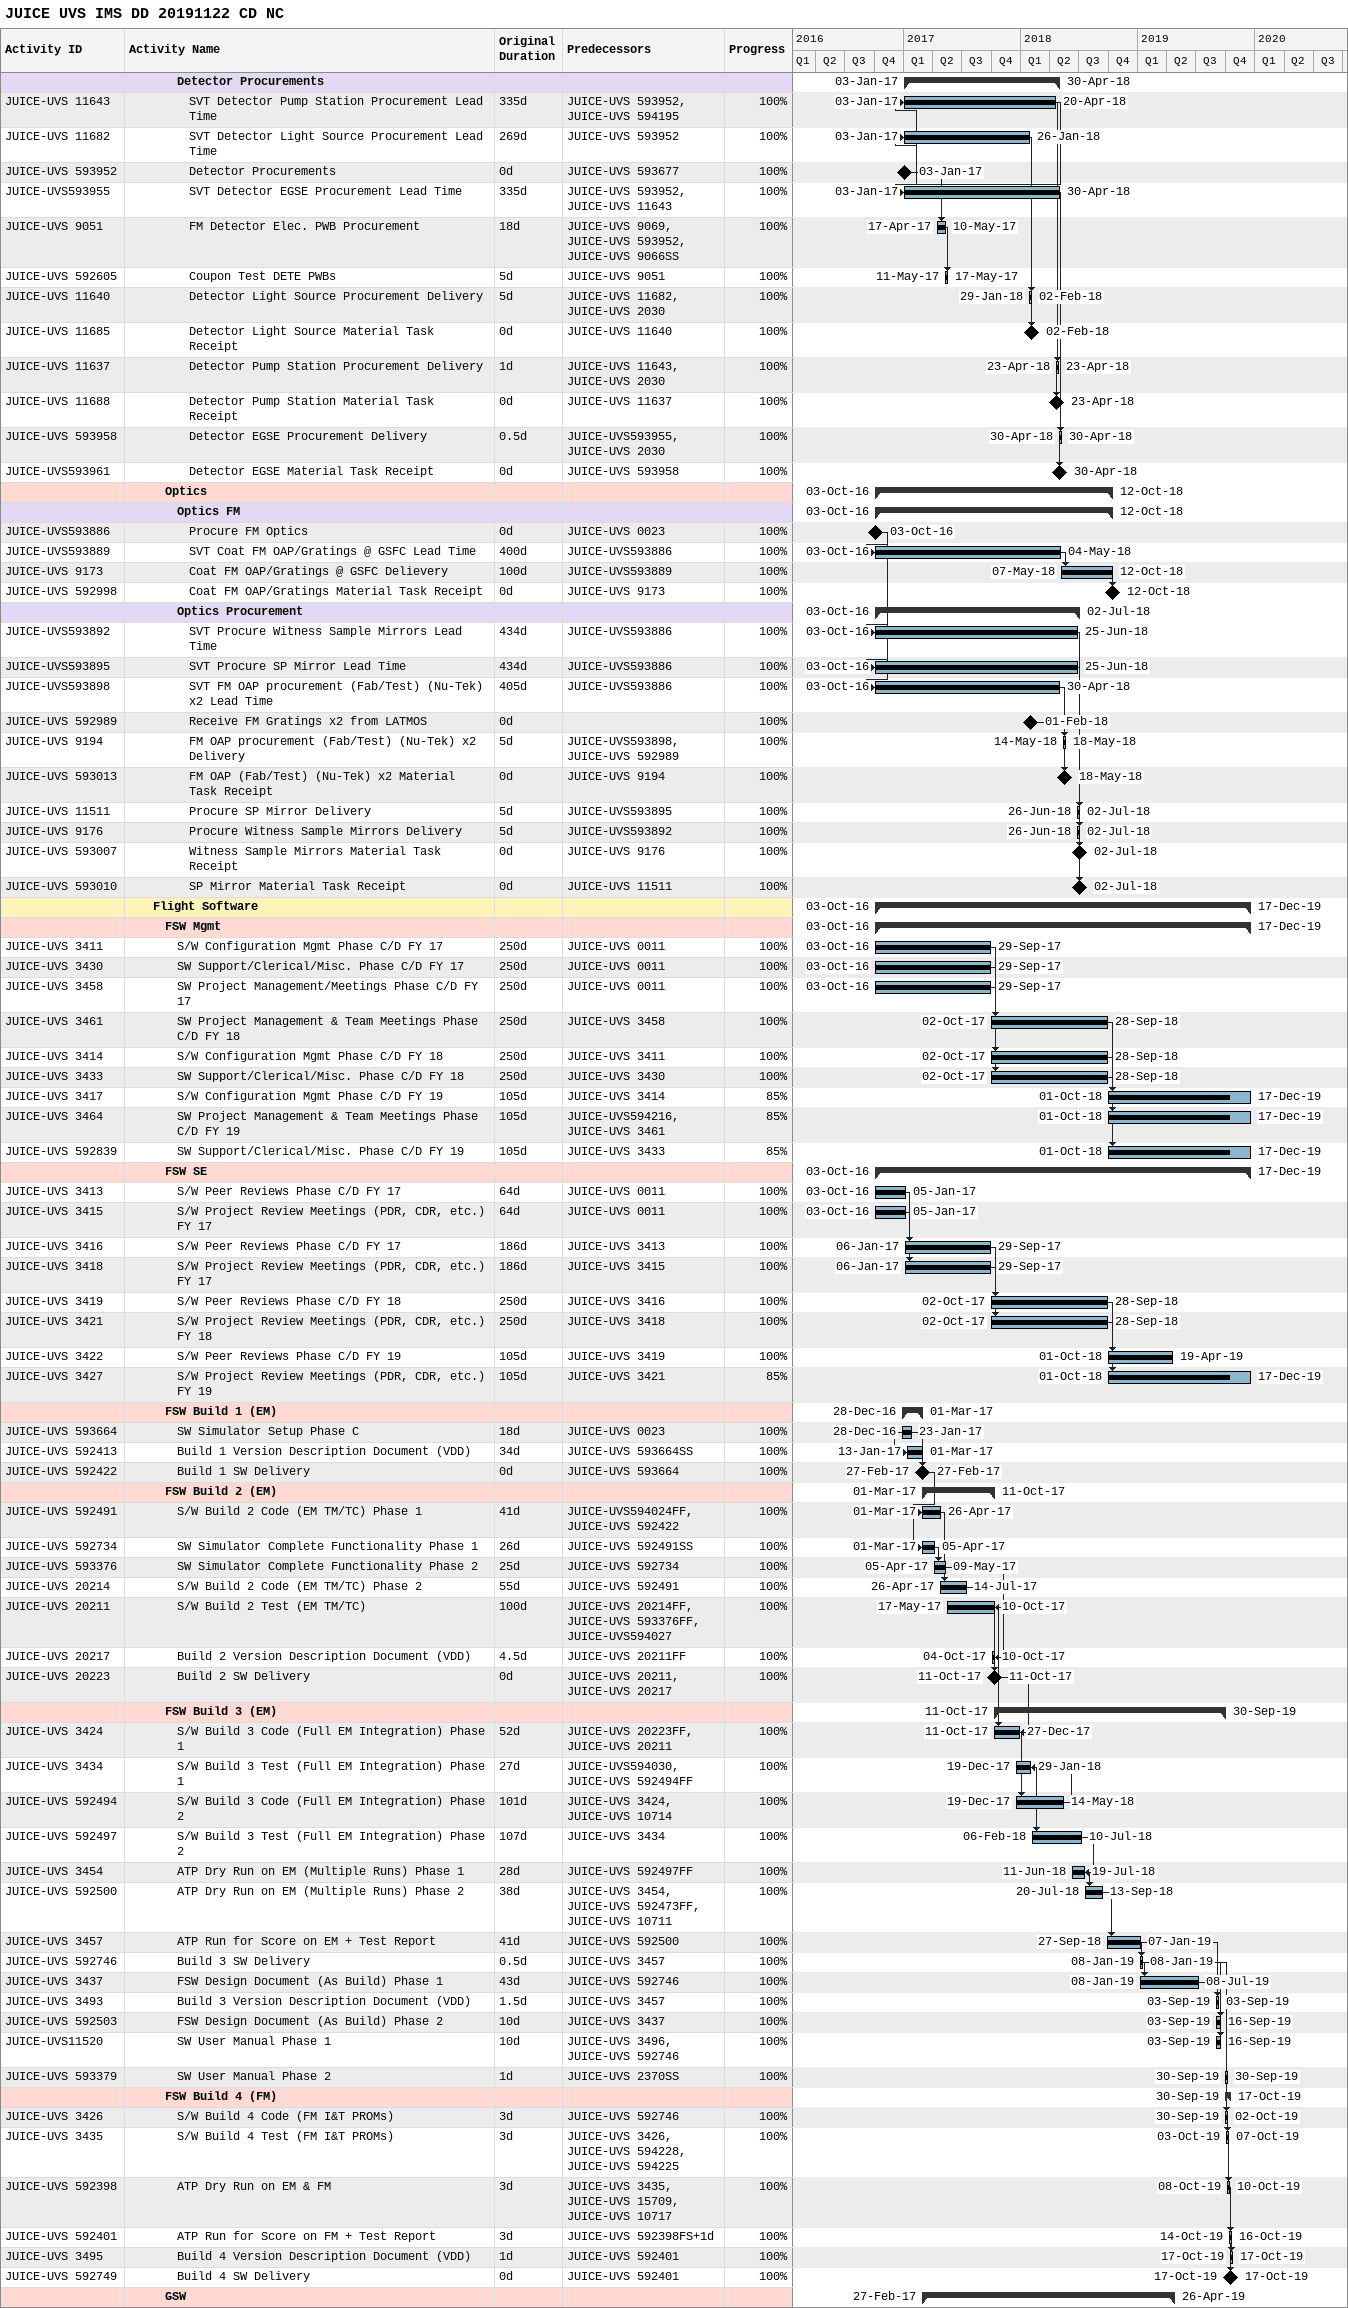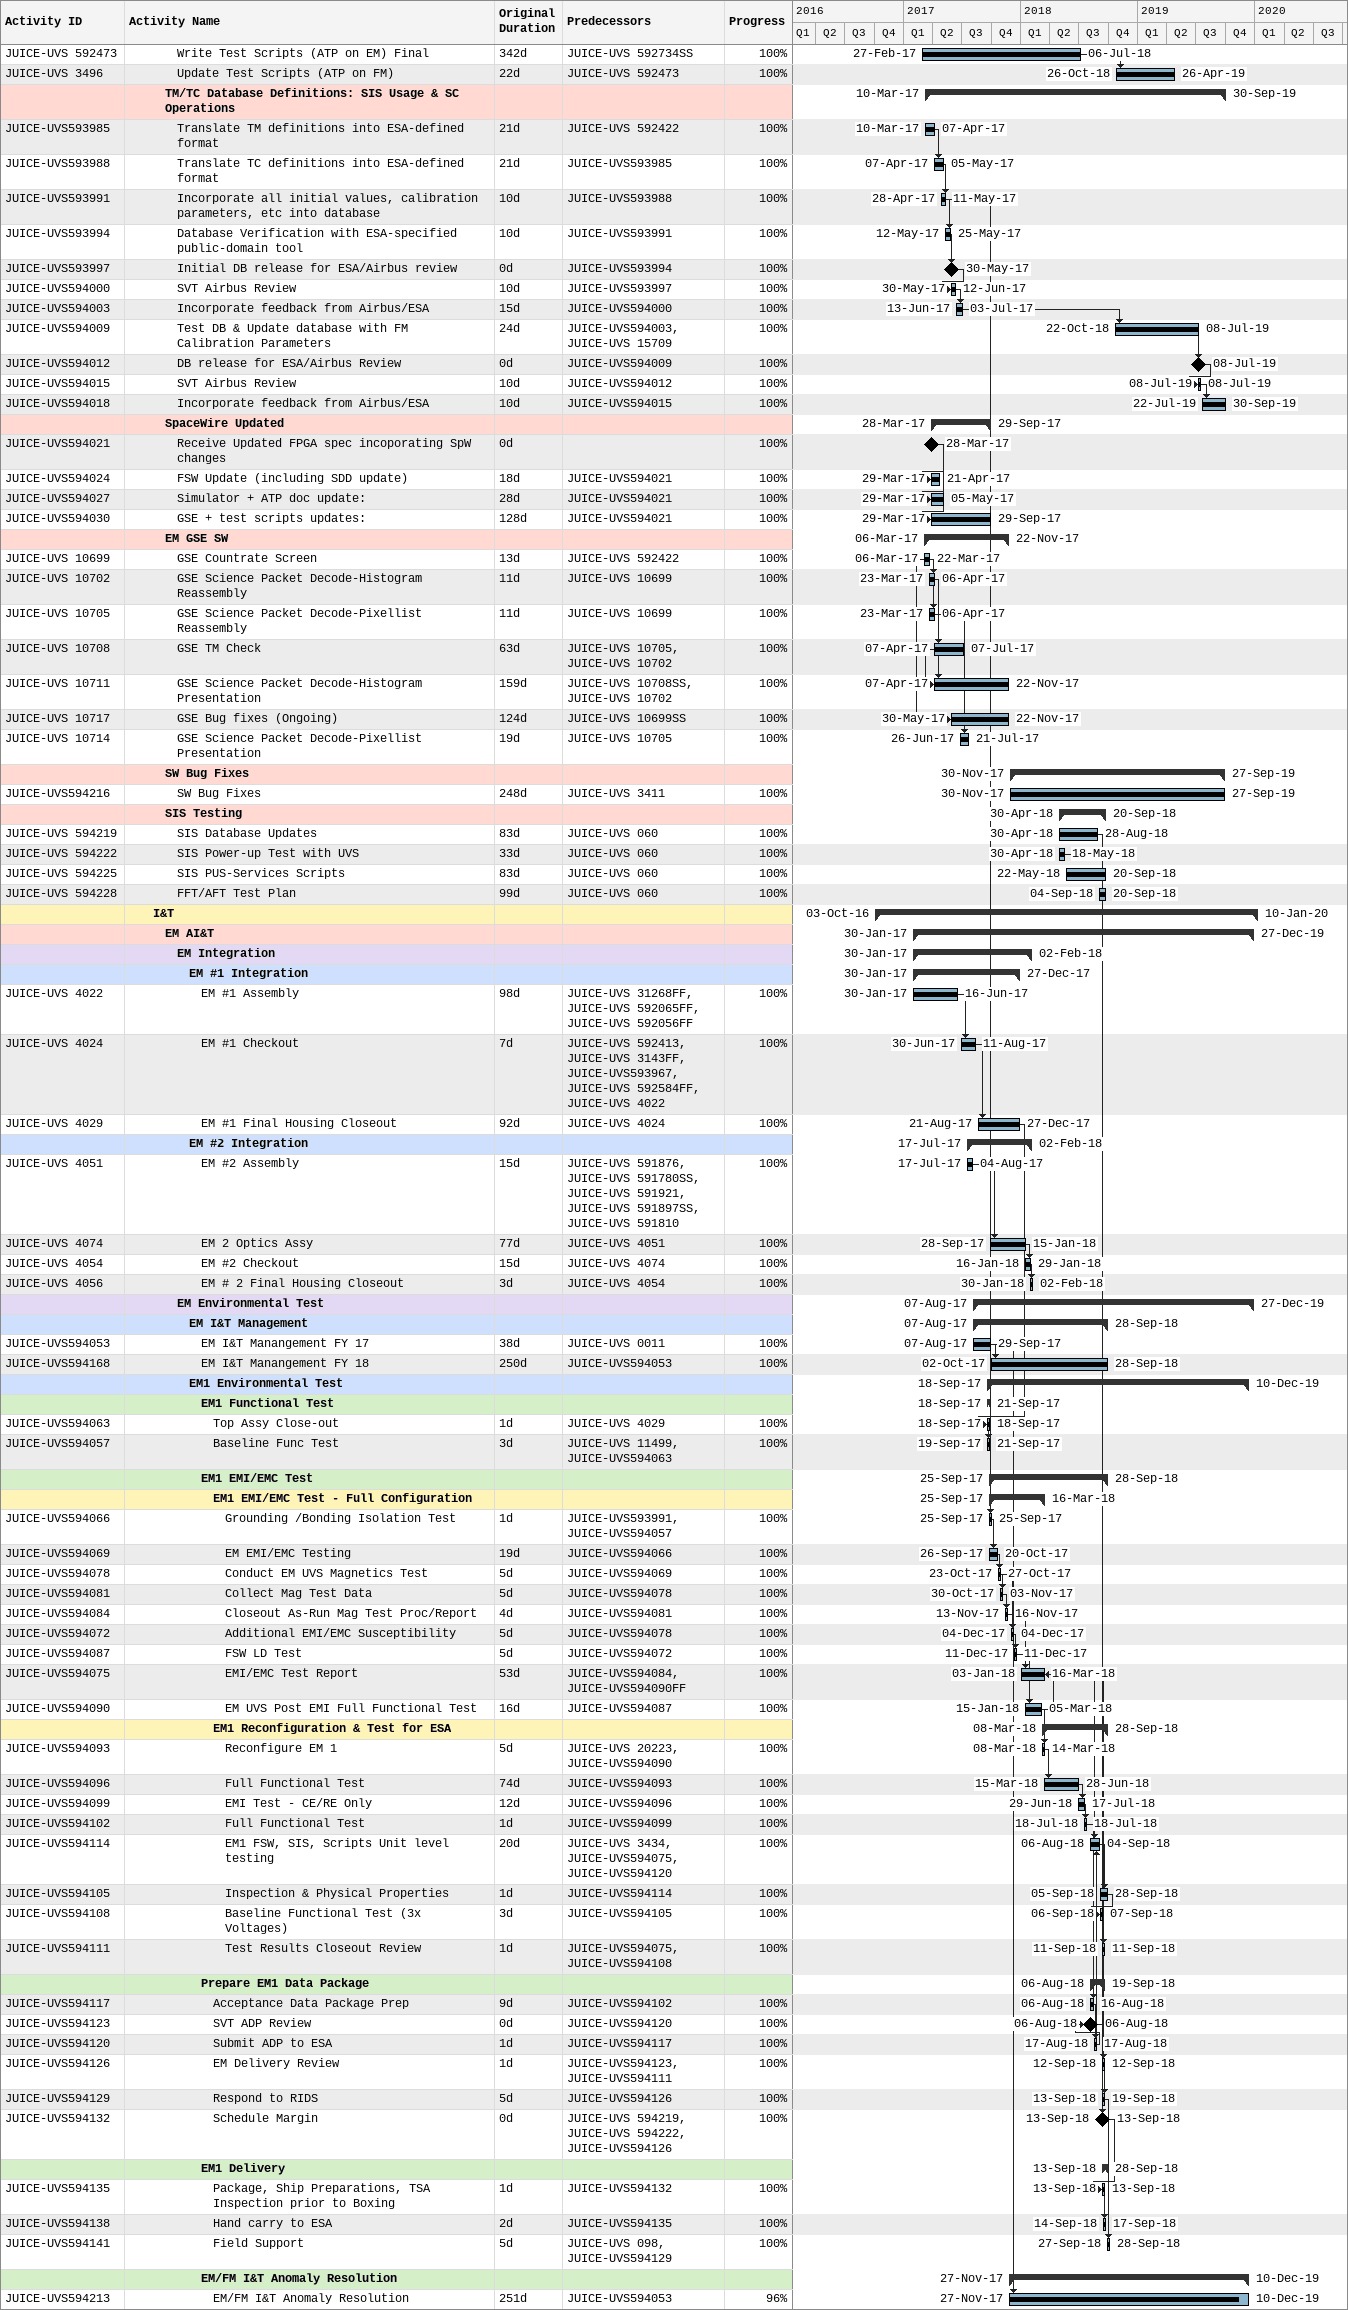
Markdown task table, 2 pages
JUICE UVS IMS DD 20191122 CD NC

| ID | Level | Task | Original duration | Start | Finish | Predecessors | % complete |
|---|---|---|---|---|---|---|---|
|  | 5 | **Detector Procurements** |  | 2017-01-03 | 2018-04-30 |  |  |
| JUICE-UVS 11643 | 6 | SVT Detector Pump Station Procurement Lead Time | 335d | 2017-01-03 | 2018-04-20 | JUICE-UVS 593952, JUICE-UVS 594195 | 100 |
| JUICE-UVS 11682 | 6 | SVT Detector Light Source Procurement Lead Time | 269d | 2017-01-03 | 2018-01-26 | JUICE-UVS 593952 | 100 |
| JUICE-UVS 593952 | 6 | Detector Procurements | 0d | 2017-01-03 | 2017-01-03 | JUICE-UVS 593677 | 100 |
| JUICE-UVS593955 | 6 | SVT Detector EGSE Procurement Lead Time | 335d | 2017-01-03 | 2018-04-30 | JUICE-UVS 593952, JUICE-UVS 11643 | 100 |
| JUICE-UVS 9051 | 6 | FM Detector Elec. PWB Procurement | 18d | 2017-04-17 | 2017-05-10 | JUICE-UVS 9069, JUICE-UVS 593952, JUICE-UVS 9066SS | 100 |
| JUICE-UVS 592605 | 6 | Coupon Test DETE PWBs | 5d | 2017-05-11 | 2017-05-17 | JUICE-UVS 9051 | 100 |
| JUICE-UVS 11640 | 6 | Detector Light Source Procurement Delivery | 5d | 2018-01-29 | 2018-02-02 | JUICE-UVS 11682, JUICE-UVS 2030 | 100 |
| JUICE-UVS 11685 | 6 | Detector Light Source Material Task Receipt | 0d | 2018-02-02 | 2018-02-02 | JUICE-UVS 11640 | 100 |
| JUICE-UVS 11637 | 6 | Detector Pump Station Procurement Delivery | 1d | 2018-04-23 | 2018-04-23 | JUICE-UVS 11643, JUICE-UVS 2030 | 100 |
| JUICE-UVS 11688 | 6 | Detector Pump Station Material Task Receipt | 0d | 2018-04-23 | 2018-04-23 | JUICE-UVS 11637 | 100 |
| JUICE-UVS 593958 | 6 | Detector EGSE Procurement Delivery | 0.5d | 2018-04-30 | 2018-04-30 | JUICE-UVS593955, JUICE-UVS 2030 | 100 |
| JUICE-UVS593961 | 6 | Detector EGSE Material Task Receipt | 0d | 2018-04-30 | 2018-04-30 | JUICE-UVS 593958 | 100 |
|  | 4 | **Optics** |  | 2016-10-03 | 2018-10-12 |  |  |
|  | 5 | **Optics FM** |  | 2016-10-03 | 2018-10-12 |  |  |
| JUICE-UVS593886 | 6 | Procure FM Optics | 0d | 2016-10-03 | 2016-10-03 | JUICE-UVS 0023 | 100 |
| JUICE-UVS593889 | 6 | SVT Coat FM OAP/Gratings @ GSFC Lead Time | 400d | 2016-10-03 | 2018-05-04 | JUICE-UVS593886 | 100 |
| JUICE-UVS 9173 | 6 | Coat FM OAP/Gratings @ GSFC Delievery | 100d | 2018-05-07 | 2018-10-12 | JUICE-UVS593889 | 100 |
| JUICE-UVS 592998 | 6 | Coat FM OAP/Gratings Material Task Receipt | 0d | 2018-10-12 | 2018-10-12 | JUICE-UVS 9173 | 100 |
|  | 5 | **Optics Procurement** |  | 2016-10-03 | 2018-07-02 |  |  |
| JUICE-UVS593892 | 6 | SVT Procure Witness Sample Mirrors Lead Time | 434d | 2016-10-03 | 2018-06-25 | JUICE-UVS593886 | 100 |
| JUICE-UVS593895 | 6 | SVT Procure SP Mirror Lead Time | 434d | 2016-10-03 | 2018-06-25 | JUICE-UVS593886 | 100 |
| JUICE-UVS593898 | 6 | SVT FM OAP procurement (Fab/Test) (Nu-Tek) x2 Lead Time | 405d | 2016-10-03 | 2018-04-30 | JUICE-UVS593886 | 100 |
| JUICE-UVS 592989 | 6 | Receive FM Gratings x2 from LATMOS | 0d | 2018-02-01 | 2018-02-01 |  | 100 |
| JUICE-UVS 9194 | 6 | FM OAP procurement (Fab/Test) (Nu-Tek) x2 Delivery | 5d | 2018-05-14 | 2018-05-18 | JUICE-UVS593898, JUICE-UVS 592989 | 100 |
| JUICE-UVS 593013 | 6 | FM OAP (Fab/Test) (Nu-Tek) x2 Material Task Receipt | 0d | 2018-05-18 | 2018-05-18 | JUICE-UVS 9194 | 100 |
| JUICE-UVS 11511 | 6 | Procure SP Mirror Delivery | 5d | 2018-06-26 | 2018-07-02 | JUICE-UVS593895 | 100 |
| JUICE-UVS 9176 | 6 | Procure Witness Sample Mirrors Delivery | 5d | 2018-06-26 | 2018-07-02 | JUICE-UVS593892 | 100 |
| JUICE-UVS 593007 | 6 | Witness Sample Mirrors Material Task Receipt | 0d | 2018-07-02 | 2018-07-02 | JUICE-UVS 9176 | 100 |
| JUICE-UVS 593010 | 6 | SP Mirror Material Task Receipt | 0d | 2018-07-02 | 2018-07-02 | JUICE-UVS 11511 | 100 |
|  | 3 | **Flight Software** |  | 2016-10-03 | 2019-12-17 |  |  |
|  | 4 | **FSW Mgmt** |  | 2016-10-03 | 2019-12-17 |  |  |
| JUICE-UVS 3411 | 5 | S/W Configuration Mgmt Phase C/D FY 17 | 250d | 2016-10-03 | 2017-09-29 | JUICE-UVS 0011 | 100 |
| JUICE-UVS 3430 | 5 | SW Support/Clerical/Misc. Phase C/D FY 17 | 250d | 2016-10-03 | 2017-09-29 | JUICE-UVS 0011 | 100 |
| JUICE-UVS 3458 | 5 | SW Project Management/Meetings Phase C/D FY 17 | 250d | 2016-10-03 | 2017-09-29 | JUICE-UVS 0011 | 100 |
| JUICE-UVS 3461 | 5 | SW Project Management & Team Meetings Phase C/D FY 18 | 250d | 2017-10-02 | 2018-09-28 | JUICE-UVS 3458 | 100 |
| JUICE-UVS 3414 | 5 | S/W Configuration Mgmt Phase C/D FY 18 | 250d | 2017-10-02 | 2018-09-28 | JUICE-UVS 3411 | 100 |
| JUICE-UVS 3433 | 5 | SW Support/Clerical/Misc. Phase C/D FY 18 | 250d | 2017-10-02 | 2018-09-28 | JUICE-UVS 3430 | 100 |
| JUICE-UVS 3417 | 5 | S/W Configuration Mgmt Phase C/D FY 19 | 105d | 2018-10-01 | 2019-12-17 | JUICE-UVS 3414 | 85 |
| JUICE-UVS 3464 | 5 | SW Project Management & Team Meetings Phase C/D FY 19 | 105d | 2018-10-01 | 2019-12-17 | JUICE-UVS594216, JUICE-UVS 3461 | 85 |
| JUICE-UVS 592839 | 5 | SW Support/Clerical/Misc. Phase C/D FY 19 | 105d | 2018-10-01 | 2019-12-17 | JUICE-UVS 3433 | 85 |
|  | 4 | **FSW SE** |  | 2016-10-03 | 2019-12-17 |  |  |
| JUICE-UVS 3413 | 5 | S/W Peer Reviews Phase C/D FY 17 | 64d | 2016-10-03 | 2017-01-05 | JUICE-UVS 0011 | 100 |
| JUICE-UVS 3415 | 5 | S/W Project Review Meetings (PDR, CDR, etc.) FY 17 | 64d | 2016-10-03 | 2017-01-05 | JUICE-UVS 0011 | 100 |
| JUICE-UVS 3416 | 5 | S/W Peer Reviews Phase C/D FY 17 | 186d | 2017-01-06 | 2017-09-29 | JUICE-UVS 3413 | 100 |
| JUICE-UVS 3418 | 5 | S/W Project Review Meetings (PDR, CDR, etc.) FY 17 | 186d | 2017-01-06 | 2017-09-29 | JUICE-UVS 3415 | 100 |
| JUICE-UVS 3419 | 5 | S/W Peer Reviews Phase C/D FY 18 | 250d | 2017-10-02 | 2018-09-28 | JUICE-UVS 3416 | 100 |
| JUICE-UVS 3421 | 5 | S/W Project Review Meetings (PDR, CDR, etc.) FY 18 | 250d | 2017-10-02 | 2018-09-28 | JUICE-UVS 3418 | 100 |
| JUICE-UVS 3422 | 5 | S/W Peer Reviews Phase C/D FY 19 | 105d | 2018-10-01 | 2019-04-19 | JUICE-UVS 3419 | 100 |
| JUICE-UVS 3427 | 5 | S/W Project Review Meetings (PDR, CDR, etc.) FY 19 | 105d | 2018-10-01 | 2019-12-17 | JUICE-UVS 3421 | 85 |
|  | 4 | **FSW Build 1 (EM)** |  | 2016-12-28 | 2017-03-01 |  |  |
| JUICE-UVS 593664 | 5 | SW Simulator Setup Phase C | 18d | 2016-12-28 | 2017-01-23 | JUICE-UVS 0023 | 100 |
| JUICE-UVS 592413 | 5 | Build 1 Version Description Document (VDD) | 34d | 2017-01-13 | 2017-03-01 | JUICE-UVS 593664SS | 100 |
| JUICE-UVS 592422 | 5 | Build 1 SW Delivery | 0d | 2017-02-27 | 2017-02-27 | JUICE-UVS 593664 | 100 |
|  | 4 | **FSW Build 2 (EM)** |  | 2017-03-01 | 2017-10-11 |  |  |
| JUICE-UVS 592491 | 5 | S/W Build 2 Code (EM TM/TC) Phase 1 | 41d | 2017-03-01 | 2017-04-26 | JUICE-UVS594024FF, JUICE-UVS 592422 | 100 |
| JUICE-UVS 592734 | 5 | SW Simulator Complete Functionality Phase 1 | 26d | 2017-03-01 | 2017-04-05 | JUICE-UVS 592491SS | 100 |
| JUICE-UVS 593376 | 5 | SW Simulator Complete Functionality Phase 2 | 25d | 2017-04-05 | 2017-05-09 | JUICE-UVS 592734 | 100 |
| JUICE-UVS 20214 | 5 | S/W Build 2 Code (EM TM/TC) Phase 2 | 55d | 2017-04-26 | 2017-07-14 | JUICE-UVS 592491 | 100 |
| JUICE-UVS 20211 | 5 | S/W Build 2 Test (EM TM/TC) | 100d | 2017-05-17 | 2017-10-10 | JUICE-UVS 20214FF, JUICE-UVS 593376FF, JUICE-UVS594027 | 100 |
| JUICE-UVS 20217 | 5 | Build 2 Version Description Document (VDD) | 4.5d | 2017-10-04 | 2017-10-10 | JUICE-UVS 20211FF | 100 |
| JUICE-UVS 20223 | 5 | Build 2 SW Delivery | 0d | 2017-10-11 | 2017-10-11 | JUICE-UVS 20211, JUICE-UVS 20217 | 100 |
|  | 4 | **FSW Build 3 (EM)** |  | 2017-10-11 | 2019-09-30 |  |  |
| JUICE-UVS 3424 | 5 | S/W Build 3 Code (Full EM Integration) Phase 1 | 52d | 2017-10-11 | 2017-12-27 | JUICE-UVS 20223FF, JUICE-UVS 20211 | 100 |
| JUICE-UVS 3434 | 5 | S/W Build 3 Test (Full EM Integration) Phase 1 | 27d | 2017-12-19 | 2018-01-29 | JUICE-UVS594030, JUICE-UVS 592494FF | 100 |
| JUICE-UVS 592494 | 5 | S/W Build 3 Code (Full EM Integration) Phase 2 | 101d | 2017-12-19 | 2018-05-14 | JUICE-UVS 3424, JUICE-UVS 10714 | 100 |
| JUICE-UVS 592497 | 5 | S/W Build 3 Test (Full EM Integration) Phase 2 | 107d | 2018-02-06 | 2018-07-10 | JUICE-UVS 3434 | 100 |
| JUICE-UVS 3454 | 5 | ATP Dry Run on EM (Multiple Runs) Phase 1 | 28d | 2018-06-11 | 2018-07-19 | JUICE-UVS 592497FF | 100 |
| JUICE-UVS 592500 | 5 | ATP Dry Run on EM (Multiple Runs) Phase 2 | 38d | 2018-07-20 | 2018-09-13 | JUICE-UVS 3454, JUICE-UVS 592473FF, JUICE-UVS 10711 | 100 |
| JUICE-UVS 3457 | 5 | ATP Run for Score on EM + Test Report | 41d | 2018-09-27 | 2019-01-07 | JUICE-UVS 592500 | 100 |
| JUICE-UVS 592746 | 5 | Build 3 SW Delivery | 0.5d | 2019-01-08 | 2019-01-08 | JUICE-UVS 3457 | 100 |
| JUICE-UVS 3437 | 5 | FSW Design Document (As Build) Phase 1 | 43d | 2019-01-08 | 2019-07-08 | JUICE-UVS 592746 | 100 |
| JUICE-UVS 3493 | 5 | Build 3 Version Description Document (VDD) | 1.5d | 2019-09-03 | 2019-09-03 | JUICE-UVS 3457 | 100 |
| JUICE-UVS 592503 | 5 | FSW Design Document (As Build) Phase 2 | 10d | 2019-09-03 | 2019-09-16 | JUICE-UVS 3437 | 100 |
| JUICE-UVS11520 | 5 | SW User Manual Phase 1 | 10d | 2019-09-03 | 2019-09-16 | JUICE-UVS 3496, JUICE-UVS 592746 | 100 |
| JUICE-UVS 593379 | 5 | SW User Manual Phase 2 | 1d | 2019-09-30 | 2019-09-30 | JUICE-UVS 2370SS | 100 |
|  | 4 | **FSW Build 4 (FM)** |  | 2019-09-30 | 2019-10-17 |  |  |
| JUICE-UVS 3426 | 5 | S/W Build 4 Code (FM I&T PROMs) | 3d | 2019-09-30 | 2019-10-02 | JUICE-UVS 592746 | 100 |
| JUICE-UVS 3435 | 5 | S/W Build 4 Test (FM I&T PROMs) | 3d | 2019-10-03 | 2019-10-07 | JUICE-UVS 3426, JUICE-UVS 594228, JUICE-UVS 594225 | 100 |
| JUICE-UVS 592398 | 5 | ATP Dry Run on EM & FM | 3d | 2019-10-08 | 2019-10-10 | JUICE-UVS 3435, JUICE-UVS 15709, JUICE-UVS 10717 | 100 |
| JUICE-UVS 592401 | 5 | ATP Run for Score on FM + Test Report | 3d | 2019-10-14 | 2019-10-16 | JUICE-UVS 592398FS+1d | 100 |
| JUICE-UVS 3495 | 5 | Build 4 Version Description Document (VDD) | 1d | 2019-10-17 | 2019-10-17 | JUICE-UVS 592401 | 100 |
| JUICE-UVS 592749 | 5 | Build 4 SW Delivery | 0d | 2019-10-17 | 2019-10-17 | JUICE-UVS 592401 | 100 |
|  | 4 | **GSW** |  | 2017-02-27 | 2019-04-26 |  |  |
| JUICE-UVS 592473 | 5 | Write Test Scripts (ATP on EM) Final | 342d | 2017-02-27 | 2018-07-06 | JUICE-UVS 592734SS | 100 |
| JUICE-UVS 3496 | 5 | Update Test Scripts (ATP on FM) | 22d | 2018-10-26 | 2019-04-26 | JUICE-UVS 592473 | 100 |
|  | 4 | **TM/TC Database Definitions: SIS Usage & SC Operations** |  | 2017-03-10 | 2019-09-30 |  |  |
| JUICE-UVS593985 | 5 | Translate TM definitions into ESA-defined format | 21d | 2017-03-10 | 2017-04-07 | JUICE-UVS 592422 | 100 |
| JUICE-UVS593988 | 5 | Translate TC definitions into ESA-defined format | 21d | 2017-04-07 | 2017-05-05 | JUICE-UVS593985 | 100 |
| JUICE-UVS593991 | 5 | Incorporate all initial values, calibration parameters, etc into database | 10d | 2017-04-28 | 2017-05-11 | JUICE-UVS593988 | 100 |
| JUICE-UVS593994 | 5 | Database Verification with ESA-specified public-domain tool | 10d | 2017-05-12 | 2017-05-25 | JUICE-UVS593991 | 100 |
| JUICE-UVS593997 | 5 | Initial DB release for ESA/Airbus review | 0d | 2017-05-30 | 2017-05-30 | JUICE-UVS593994 | 100 |
| JUICE-UVS594000 | 5 | SVT Airbus Review | 10d | 2017-05-30 | 2017-06-12 | JUICE-UVS593997 | 100 |
| JUICE-UVS594003 | 5 | Incorporate feedback from Airbus/ESA | 15d | 2017-06-13 | 2017-07-03 | JUICE-UVS594000 | 100 |
| JUICE-UVS594009 | 5 | Test DB & Update database with FM Calibration Parameters | 24d | 2018-10-22 | 2019-07-08 | JUICE-UVS594003, JUICE-UVS 15709 | 100 |
| JUICE-UVS594012 | 5 | DB release for ESA/Airbus Review | 0d | 2019-07-08 | 2019-07-08 | JUICE-UVS594009 | 100 |
| JUICE-UVS594015 | 5 | SVT Airbus Review | 10d | 2019-07-08 | 2019-07-08 | JUICE-UVS594012 | 100 |
| JUICE-UVS594018 | 5 | Incorporate feedback from Airbus/ESA | 10d | 2019-07-22 | 2019-09-30 | JUICE-UVS594015 | 100 |
|  | 4 | **SpaceWire Updated** |  | 2017-03-28 | 2017-09-29 |  |  |
| JUICE-UVS594021 | 5 | Receive Updated FPGA spec incoporating SpW changes | 0d | 2017-03-28 | 2017-03-28 |  | 100 |
| JUICE-UVS594024 | 5 | FSW Update (including SDD update) | 18d | 2017-03-29 | 2017-04-21 | JUICE-UVS594021 | 100 |
| JUICE-UVS594027 | 5 | Simulator + ATP doc update: | 28d | 2017-03-29 | 2017-05-05 | JUICE-UVS594021 | 100 |
| JUICE-UVS594030 | 5 | GSE + test scripts updates: | 128d | 2017-03-29 | 2017-09-29 | JUICE-UVS594021 | 100 |
|  | 4 | **EM GSE SW** |  | 2017-03-06 | 2017-11-22 |  |  |
| JUICE-UVS 10699 | 5 | GSE Countrate Screen | 13d | 2017-03-06 | 2017-03-22 | JUICE-UVS 592422 | 100 |
| JUICE-UVS 10702 | 5 | GSE Science Packet Decode-Histogram Reassembly | 11d | 2017-03-23 | 2017-04-06 | JUICE-UVS 10699 | 100 |
| JUICE-UVS 10705 | 5 | GSE Science Packet Decode-Pixellist Reassembly | 11d | 2017-03-23 | 2017-04-06 | JUICE-UVS 10699 | 100 |
| JUICE-UVS 10708 | 5 | GSE TM Check | 63d | 2017-04-07 | 2017-07-07 | JUICE-UVS 10705, JUICE-UVS 10702 | 100 |
| JUICE-UVS 10711 | 5 | GSE Science Packet Decode-Histogram Presentation | 159d | 2017-04-07 | 2017-11-22 | JUICE-UVS 10708SS, JUICE-UVS 10702 | 100 |
| JUICE-UVS 10717 | 5 | GSE Bug fixes (Ongoing) | 124d | 2017-05-30 | 2017-11-22 | JUICE-UVS 10699SS | 100 |
| JUICE-UVS 10714 | 5 | GSE Science Packet Decode-Pixellist Presentation | 19d | 2017-06-26 | 2017-07-21 | JUICE-UVS 10705 | 100 |
|  | 4 | **SW Bug Fixes** |  | 2017-11-30 | 2019-09-27 |  |  |
| JUICE-UVS594216 | 5 | SW Bug Fixes | 248d | 2017-11-30 | 2019-09-27 | JUICE-UVS 3411 | 100 |
|  | 4 | **SIS Testing** |  | 2018-04-30 | 2018-09-20 |  |  |
| JUICE-UVS 594219 | 5 | SIS Database Updates | 83d | 2018-04-30 | 2018-08-28 | JUICE-UVS 060 | 100 |
| JUICE-UVS 594222 | 5 | SIS Power-up Test with UVS | 33d | 2018-04-30 | 2018-05-18 | JUICE-UVS 060 | 100 |
| JUICE-UVS 594225 | 5 | SIS PUS-Services Scripts | 83d | 2018-05-22 | 2018-09-20 | JUICE-UVS 060 | 100 |
| JUICE-UVS 594228 | 5 | FFT/AFT Test Plan | 99d | 2018-09-04 | 2018-09-20 | JUICE-UVS 060 | 100 |
|  | 3 | **I&T** |  | 2016-10-03 | 2020-01-10 |  |  |
|  | 4 | **EM AI&T** |  | 2017-01-30 | 2019-12-27 |  |  |
|  | 5 | **EM Integration** |  | 2017-01-30 | 2018-02-02 |  |  |
|  | 6 | **EM #1 Integration** |  | 2017-01-30 | 2017-12-27 |  |  |
| JUICE-UVS 4022 | 7 | EM #1 Assembly | 98d | 2017-01-30 | 2017-06-16 | JUICE-UVS 31268FF, JUICE-UVS 592065FF, JUICE-UVS 592056FF | 100 |
| JUICE-UVS 4024 | 7 | EM #1 Checkout | 7d | 2017-06-30 | 2017-08-11 | JUICE-UVS 592413, JUICE-UVS 3143FF, JUICE-UVS593967, JUICE-UVS 592584FF, JUICE-UVS 4022 | 100 |
| JUICE-UVS 4029 | 7 | EM #1 Final Housing Closeout | 92d | 2017-08-21 | 2017-12-27 | JUICE-UVS 4024 | 100 |
|  | 6 | **EM #2 Integration** |  | 2017-07-17 | 2018-02-02 |  |  |
| JUICE-UVS 4051 | 7 | EM #2 Assembly | 15d | 2017-07-17 | 2017-08-04 | JUICE-UVS 591876, JUICE-UVS 591780SS, JUICE-UVS 591921, JUICE-UVS 591897SS, JUICE-UVS 591810 | 100 |
| JUICE-UVS 4074 | 7 | EM 2 Optics Assy | 77d | 2017-09-28 | 2018-01-15 | JUICE-UVS 4051 | 100 |
| JUICE-UVS 4054 | 7 | EM #2 Checkout | 15d | 2018-01-16 | 2018-01-29 | JUICE-UVS 4074 | 100 |
| JUICE-UVS 4056 | 7 | EM # 2 Final Housing Closeout | 3d | 2018-01-30 | 2018-02-02 | JUICE-UVS 4054 | 100 |
|  | 5 | **EM Environmental Test** |  | 2017-08-07 | 2019-12-27 |  |  |
|  | 6 | **EM I&T Management** |  | 2017-08-07 | 2018-09-28 |  |  |
| JUICE-UVS594053 | 7 | EM I&T Manangement FY 17 | 38d | 2017-08-07 | 2017-09-29 | JUICE-UVS 0011 | 100 |
| JUICE-UVS594168 | 7 | EM I&T Manangement FY 18 | 250d | 2017-10-02 | 2018-09-28 | JUICE-UVS594053 | 100 |
|  | 6 | **EM1 Environmental Test** |  | 2017-09-18 | 2019-12-10 |  |  |
|  | 7 | **EM1 Functional Test** |  | 2017-09-18 | 2017-09-21 |  |  |
| JUICE-UVS594063 | 8 | Top Assy Close-out | 1d | 2017-09-18 | 2017-09-18 | JUICE-UVS 4029 | 100 |
| JUICE-UVS594057 | 8 | Baseline Func Test | 3d | 2017-09-19 | 2017-09-21 | JUICE-UVS 11499, JUICE-UVS594063 | 100 |
|  | 7 | **EM1 EMI/EMC Test** |  | 2017-09-25 | 2018-09-28 |  |  |
|  | 8 | **EM1 EMI/EMC Test - Full Configuration** |  | 2017-09-25 | 2018-03-16 |  |  |
| JUICE-UVS594066 | 9 | Grounding /Bonding Isolation Test | 1d | 2017-09-25 | 2017-09-25 | JUICE-UVS593991, JUICE-UVS594057 | 100 |
| JUICE-UVS594069 | 9 | EM EMI/EMC Testing | 19d | 2017-09-26 | 2017-10-20 | JUICE-UVS594066 | 100 |
| JUICE-UVS594078 | 9 | Conduct EM UVS Magnetics Test | 5d | 2017-10-23 | 2017-10-27 | JUICE-UVS594069 | 100 |
| JUICE-UVS594081 | 9 | Collect Mag Test Data | 5d | 2017-10-30 | 2017-11-03 | JUICE-UVS594078 | 100 |
| JUICE-UVS594084 | 9 | Closeout As-Run Mag Test Proc/Report | 4d | 2017-11-13 | 2017-11-16 | JUICE-UVS594081 | 100 |
| JUICE-UVS594072 | 9 | Additional EMI/EMC Susceptibility | 5d | 2017-12-04 | 2017-12-04 | JUICE-UVS594078 | 100 |
| JUICE-UVS594087 | 9 | FSW LD Test | 5d | 2017-12-11 | 2017-12-11 | JUICE-UVS594072 | 100 |
| JUICE-UVS594075 | 9 | EMI/EMC Test Report | 53d | 2018-01-03 | 2018-03-16 | JUICE-UVS594084, JUICE-UVS594090FF | 100 |
| JUICE-UVS594090 | 9 | EM UVS Post EMI Full Functional Test | 16d | 2018-01-15 | 2018-03-05 | JUICE-UVS594087 | 100 |
|  | 8 | **EM1 Reconfiguration & Test for ESA** |  | 2018-03-08 | 2018-09-28 |  |  |
| JUICE-UVS594093 | 9 | Reconfigure EM 1 | 5d | 2018-03-08 | 2018-03-14 | JUICE-UVS 20223, JUICE-UVS594090 | 100 |
| JUICE-UVS594096 | 9 | Full Functional Test | 74d | 2018-03-15 | 2018-06-28 | JUICE-UVS594093 | 100 |
| JUICE-UVS594099 | 9 | EMI Test - CE/RE Only | 12d | 2018-06-29 | 2018-07-17 | JUICE-UVS594096 | 100 |
| JUICE-UVS594102 | 9 | Full Functional Test | 1d | 2018-07-18 | 2018-07-18 | JUICE-UVS594099 | 100 |
| JUICE-UVS594114 | 9 | EM1 FSW, SIS, Scripts Unit level testing | 20d | 2018-08-06 | 2018-09-04 | JUICE-UVS 3434, JUICE-UVS594075, JUICE-UVS594120 | 100 |
| JUICE-UVS594105 | 9 | Inspection & Physical Properties | 1d | 2018-09-05 | 2018-09-28 | JUICE-UVS594114 | 100 |
| JUICE-UVS594108 | 9 | Baseline Functional Test (3x Voltages) | 3d | 2018-09-06 | 2018-09-07 | JUICE-UVS594105 | 100 |
| JUICE-UVS594111 | 9 | Test Results Closeout Review | 1d | 2018-09-11 | 2018-09-11 | JUICE-UVS594075, JUICE-UVS594108 | 100 |
|  | 7 | **Prepare EM1 Data Package** |  | 2018-08-06 | 2018-09-19 |  |  |
| JUICE-UVS594117 | 8 | Acceptance Data Package Prep | 9d | 2018-08-06 | 2018-08-16 | JUICE-UVS594102 | 100 |
| JUICE-UVS594123 | 8 | SVT ADP Review | 0d | 2018-08-06 | 2018-08-06 | JUICE-UVS594120 | 100 |
| JUICE-UVS594120 | 8 | Submit ADP to ESA | 1d | 2018-08-17 | 2018-08-17 | JUICE-UVS594117 | 100 |
| JUICE-UVS594126 | 8 | EM Delivery Review | 1d | 2018-09-12 | 2018-09-12 | JUICE-UVS594123, JUICE-UVS594111 | 100 |
| JUICE-UVS594129 | 8 | Respond to RIDS | 5d | 2018-09-13 | 2018-09-19 | JUICE-UVS594126 | 100 |
| JUICE-UVS594132 | 8 | Schedule Margin | 0d | 2018-09-13 | 2018-09-13 | JUICE-UVS 594219, JUICE-UVS 594222, JUICE-UVS594126 | 100 |
|  | 7 | **EM1 Delivery** |  | 2018-09-13 | 2018-09-28 |  |  |
| JUICE-UVS594135 | 8 | Package, Ship Preparations, TSA Inspection prior to Boxing | 1d | 2018-09-13 | 2018-09-13 | JUICE-UVS594132 | 100 |
| JUICE-UVS594138 | 8 | Hand carry to ESA | 2d | 2018-09-14 | 2018-09-17 | JUICE-UVS594135 | 100 |
| JUICE-UVS594141 | 8 | Field Support | 5d | 2018-09-27 | 2018-09-28 | JUICE-UVS 098, JUICE-UVS594129 | 100 |
|  | 7 | **EM/FM I&T Anomaly Resolution** |  | 2017-11-27 | 2019-12-10 |  |  |
| JUICE-UVS594213 | 8 | EM/FM I&T Anomaly Resolution | 251d | 2017-11-27 | 2019-12-10 | JUICE-UVS594053 | 96 |
